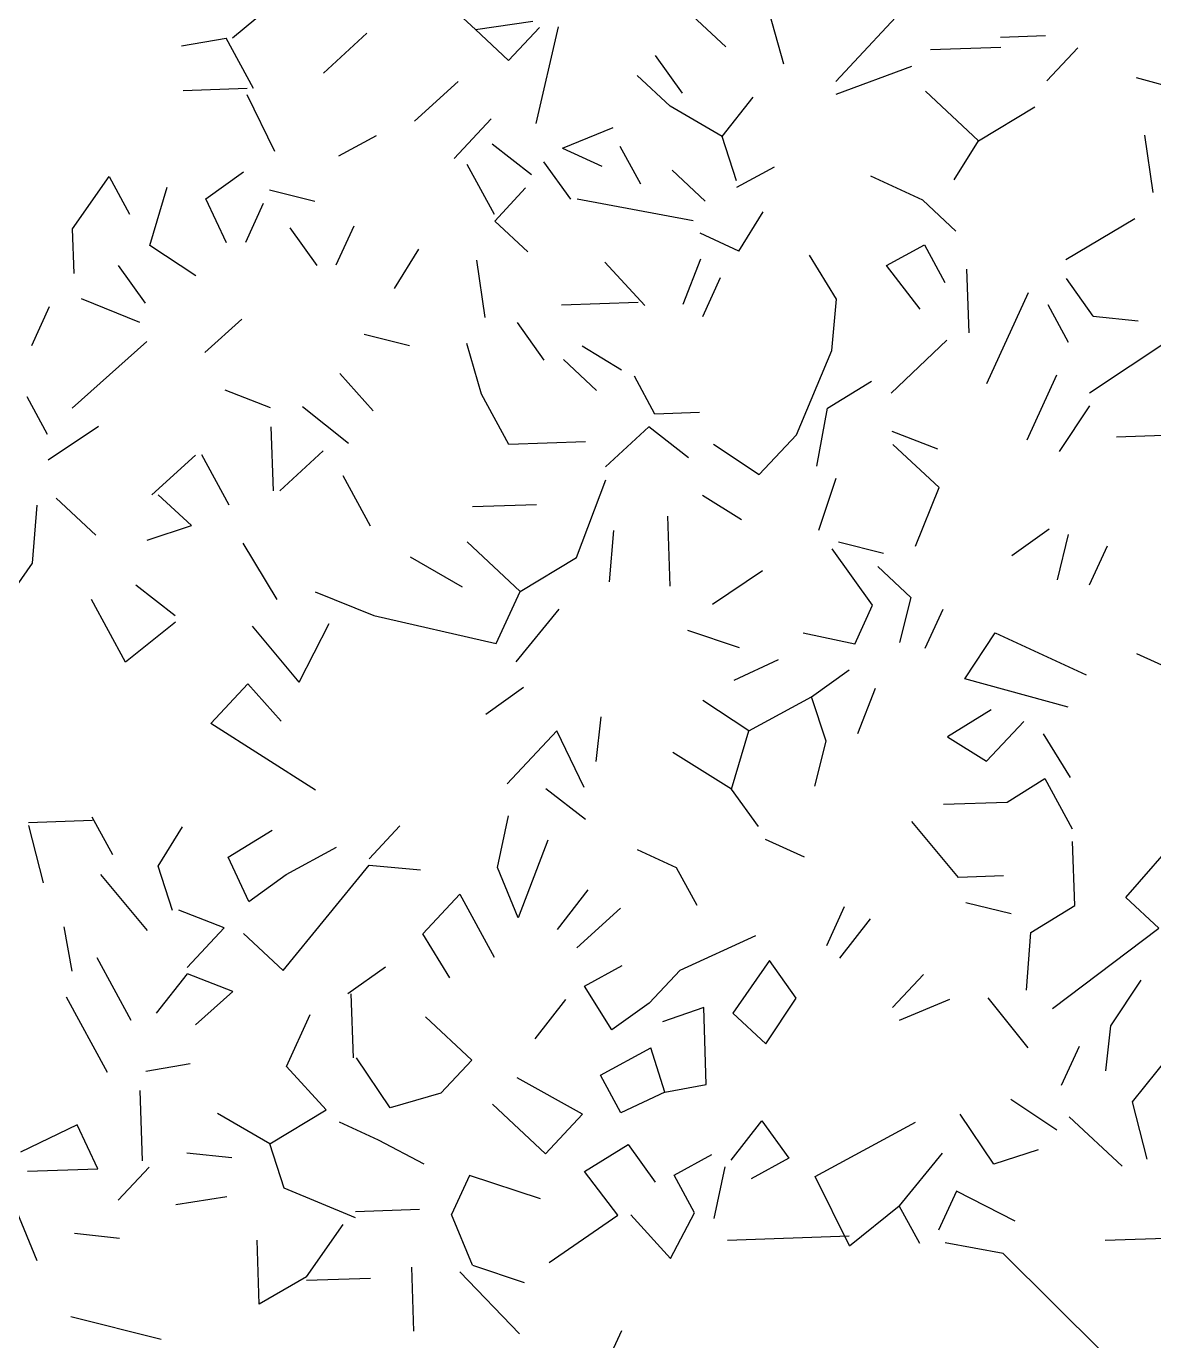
# Model space of a CAD drawing. Header units: metres. Extents: x 10 to 239, y 2 to 253.
# Drawn here: x 103.309 to 104.26, y 183.628 to 184.737 of the extents above; entities that cross this region are included whole.
import ezdxf

# ---------------------------------------------------------------- set-up
doc = ezdxf.new("R2010")
doc.units = ezdxf.units.M
doc.header["$MEASUREMENT"] = 0
doc.layers.add('bloques ARBOLES', color=7, linetype='Continuous', true_color=0xb8d897)

# ---------------------------------------------------------------- blocks, each defined once
blk = doc.blocks.new('arb-alz-77')
at = {"layer": 'bloques ARBOLES', "linetype": 'Continuous'}
for p, q in [((2.6992, 8.2615), (2.8081, 8.3523)), ((3.873, 8.1767), (4.0292, 8.3439)), ((3.873, 8.1767), (4.0292, 8.3439)), ((3.1719, 8.2776), (3.1077, 8.3376)), ((3.1719, 8.2776), (3.2835, 8.2938)), ((3.1719, 8.2776), (3.2835, 8.2938)), ((3.6589, 8.2442), (3.5946, 8.3042)), ((3.6589, 8.2442), (3.5946, 8.3042)), ((3.7721, 8.2106), (3.7439, 8.3093)), ((2.876, 8.1928), (2.9604, 8.2704)), ((3.1719, 8.2776), (3.2362, 8.2174)), ((3.1719, 8.2776), (3.2362, 8.2174)), ((3.2362, 8.2174), (3.2964, 8.2817)), ((3.2362, 8.2174), (3.2964, 8.2817)), ((3.2362, 8.2174), (3.2964, 8.2817)), ((3.2362, 8.2174), (3.2964, 8.2817)), ((3.2362, 8.2174), (3.2964, 8.2817)), ((3.2362, 8.2174), (3.2964, 8.2817)), ((3.2362, 8.2174), (3.2964, 8.2817)), ((3.2362, 8.2174), (3.2964, 8.2817)), ((3.2362, 8.2174), (3.2964, 8.2817)), ((3.2362, 8.2174), (3.2964, 8.2817)), ((3.2902, 8.0946), (3.3337, 8.2829)), ((3.2902, 8.0946), (3.3337, 8.2829)), ((4.2809, 8.2652), (4.1939, 8.2622)), ((4.2809, 8.2652), (4.1939, 8.2622)), ((4.2809, 8.2652), (4.1939, 8.2622)), ((4.2809, 8.2652), (4.1939, 8.2622)), ((2.6001, 8.2458), (2.6868, 8.2612)), ((2.7399, 8.1633), (2.6868, 8.2612)), ((2.7399, 8.1633), (2.6868, 8.2612)), ((4.0576, 8.2389), (4.1945, 8.2435)), ((4.0576, 8.2389), (4.1945, 8.2435)), ((4.2839, 8.178), (4.344, 8.2424)), ((3.5747, 8.154), (3.5224, 8.2271)), ((3.5507, 8.1284), (3.4864, 8.1884)), ((3.8738, 8.1517), (4.0214, 8.2066)), ((3.8738, 8.1517), (4.0214, 8.2066)), ((2.7274, 8.1628), (2.6031, 8.1586)), ((2.7274, 8.1628), (2.6031, 8.1586)), ((3.0534, 8.0992), (3.138, 8.1767)), ((3.0534, 8.0992), (3.138, 8.1767)), ((3.0534, 8.0992), (3.138, 8.1767)), ((3.0534, 8.0992), (3.138, 8.1767)), ((3.0534, 8.0992), (3.138, 8.1767)), ((4.6593, 8.1284), (4.458, 8.1839)), ((2.7815, 8.0402), (2.7279, 8.1504)), ((3.6523, 8.0696), (3.7121, 8.1463)), ((3.6523, 8.0696), (3.7121, 8.1463)), ((3.6523, 8.0696), (3.7121, 8.1463)), ((4.1509, 8.0614), (4.0479, 8.1576)), ((4.1509, 8.0614), (4.0479, 8.1576)), ((4.1509, 8.0614), (4.0479, 8.1576)), ((3.6523, 8.0696), (3.5507, 8.1284)), ((3.6523, 8.0696), (3.5507, 8.1284)), ((4.1509, 8.0614), (4.2607, 8.1274)), ((4.1509, 8.0614), (4.2607, 8.1274)), ((4.1509, 8.0614), (4.2607, 8.1274)), ((4.1509, 8.0614), (4.2607, 8.1274)), ((3.1306, 8.0269), (3.2027, 8.1042)), ((3.3416, 8.0467), (3.44, 8.0872)), ((2.9063, 8.032), (2.9796, 8.0717)), ((2.9063, 8.032), (2.9796, 8.0717)), ((2.9063, 8.032), (2.9796, 8.0717)), ((3.6801, 7.9833), (3.6523, 8.0696)), ((3.6801, 7.9833), (3.6523, 8.0696)), ((4.1037, 7.9851), (4.1509, 8.0614)), ((4.1037, 7.9851), (4.1509, 8.0614)), ((4.1037, 7.9851), (4.1509, 8.0614)), ((4.4906, 7.9607), (4.4744, 8.0723)), ((4.4906, 7.9607), (4.4744, 8.0723)), ((4.4906, 7.9607), (4.4744, 8.0723)), ((4.4906, 7.9607), (4.4744, 8.0723)), ((4.4906, 7.9607), (4.4744, 8.0723)), ((3.2812, 7.9947), (3.2043, 8.0544)), ((3.3416, 8.0467), (3.4176, 8.0118)), ((3.3416, 8.0467), (3.4176, 8.0118)), ((3.4936, 7.9769), (3.4537, 8.0504)), ((3.4936, 7.9769), (3.4537, 8.0504)), ((3.209, 7.9175), (3.156, 8.0153)), ((3.3575, 7.9475), (3.3052, 8.0205)), ((3.3575, 7.9475), (3.3052, 8.0205)), ((3.6806, 7.9709), (3.7539, 8.0108)), ((3.6806, 7.9709), (3.7539, 8.0108)), ((2.3878, 7.8897), (2.4592, 7.9918)), ((2.4592, 7.9918), (2.4989, 7.9184)), ((2.4592, 7.9918), (2.4989, 7.9184)), ((2.4592, 7.9918), (2.4989, 7.9184)), ((2.6474, 7.9484), (2.7205, 8.0006)), ((2.6474, 7.9484), (2.7205, 8.0006)), ((2.6474, 7.9484), (2.7205, 8.0006)), ((2.6474, 7.9484), (2.7205, 8.0006)), ((3.6192, 7.9439), (3.5549, 8.004)), ((3.6192, 7.9439), (3.5549, 8.004)), ((3.6192, 7.9439), (3.5549, 8.004)), ((3.6192, 7.9439), (3.5549, 8.004)), ((3.6192, 7.9439), (3.5549, 8.004)), ((4.0427, 7.9457), (3.9415, 7.9921)), ((4.0427, 7.9457), (3.9415, 7.9921)), ((4.0427, 7.9457), (3.9415, 7.9921)), ((4.0427, 7.9457), (3.9415, 7.9921)), ((2.5384, 7.8576), (2.572, 7.9708)), ((2.5384, 7.8576), (2.572, 7.9708)), ((2.8594, 7.9431), (2.7714, 7.9649)), ((3.2094, 7.9051), (3.2696, 7.9694)), ((2.6878, 7.8626), (2.6474, 7.9484)), ((2.6878, 7.8626), (2.6474, 7.9484)), ((2.6878, 7.8626), (2.6474, 7.9484)), ((2.6878, 7.8626), (2.6474, 7.9484)), ((2.7252, 7.8639), (2.7598, 7.9398)), ((3.5955, 7.9057), (3.3699, 7.9479)), ((3.5955, 7.9057), (3.3699, 7.9479)), ((4.0427, 7.9457), (4.107, 7.8855)), ((3.2738, 7.845), (3.2094, 7.9051)), ((3.2738, 7.845), (3.2094, 7.9051)), ((3.2738, 7.845), (3.2094, 7.9051)), ((3.2738, 7.845), (3.2094, 7.9051)), ((3.2738, 7.845), (3.2094, 7.9051)), ((3.6847, 7.8464), (3.732, 7.9228)), ((4.3206, 7.8305), (4.4549, 7.9098)), ((4.3206, 7.8305), (4.4549, 7.9098)), ((2.3908, 7.8028), (2.3878, 7.8897)), ((2.8636, 7.8187), (2.8113, 7.8917)), ((2.9009, 7.82), (2.9357, 7.8959)), ((3.6847, 7.8464), (3.6089, 7.8812)), ((2.6276, 7.7982), (2.5384, 7.8576)), ((2.6276, 7.7982), (2.5384, 7.8576)), ((2.6276, 7.7982), (2.5384, 7.8576)), ((2.6276, 7.7982), (2.5384, 7.8576)), ((3.9721, 7.8187), (4.0457, 7.8586)), ((3.9721, 7.8187), (4.0457, 7.8586)), ((4.0457, 7.8586), (4.0854, 7.7852)), ((4.0457, 7.8586), (4.0854, 7.7852)), ((4.0457, 7.8586), (4.0854, 7.7852)), ((3.0147, 7.7739), (3.0618, 7.8503)), ((3.0147, 7.7739), (3.0618, 7.8503)), ((3.0147, 7.7739), (3.0618, 7.8503)), ((3.0147, 7.7739), (3.0618, 7.8503)), ((3.1909, 7.7176), (3.1747, 7.8292)), ((3.5762, 7.7432), (3.6106, 7.8314)), ((3.8747, 7.7532), (3.8222, 7.8386)), ((3.8747, 7.7532), (3.8222, 7.8386)), ((3.8747, 7.7532), (3.8222, 7.8386)), ((3.8747, 7.7532), (3.8222, 7.8386)), ((2.5298, 7.7452), (2.4775, 7.8182)), ((3.5016, 7.7405), (3.4239, 7.8251)), ((4.0373, 7.7337), (3.9721, 7.8187)), ((4.0373, 7.7337), (3.9721, 7.8187)), ((4.1324, 7.6872), (4.1282, 7.8115)), ((4.1324, 7.6872), (4.1282, 7.8115)), ((3.6144, 7.7195), (3.649, 7.7954)), ((3.6144, 7.7195), (3.649, 7.7954)), ((3.6144, 7.7195), (3.649, 7.7954)), ((3.6144, 7.7195), (3.649, 7.7954)), ((4.3741, 7.7202), (4.3218, 7.7932)), ((4.3741, 7.7202), (4.3218, 7.7932)), ((2.5187, 7.7074), (2.405, 7.7534)), ((2.5187, 7.7074), (2.405, 7.7534)), ((2.5187, 7.7074), (2.405, 7.7534)), ((2.5187, 7.7074), (2.405, 7.7534)), ((2.5187, 7.7074), (2.405, 7.7534)), ((2.5187, 7.7074), (2.405, 7.7534)), ((3.8657, 7.6532), (3.8747, 7.7532)), ((3.8657, 7.6532), (3.8747, 7.7532)), ((4.1668, 7.5887), (4.248, 7.7658)), ((4.1668, 7.5887), (4.248, 7.7658)), ((4.1668, 7.5887), (4.248, 7.7658)), ((4.1668, 7.5887), (4.248, 7.7658)), ((2.3084, 7.6629), (2.3432, 7.7388)), ((2.3084, 7.6629), (2.3432, 7.7388)), ((2.3084, 7.6629), (2.3432, 7.7388)), ((2.3084, 7.6629), (2.3432, 7.7388)), ((3.4888, 7.7465), (3.3396, 7.7413)), ((3.4888, 7.7465), (3.3396, 7.7413)), ((3.4888, 7.7465), (3.3396, 7.7413)), ((4.326, 7.6687), (4.2861, 7.7421)), ((2.6452, 7.6494), (2.7176, 7.7141)), ((3.3057, 7.6343), (3.2535, 7.7073)), ((4.3741, 7.7202), (4.4617, 7.7108)), ((2.9554, 7.6847), (3.0433, 7.6628)), ((2.9554, 7.6847), (3.0433, 7.6628)), ((4.3667, 7.5705), (4.525, 7.6755)), ((4.3667, 7.5705), (4.525, 7.6755)), ((2.3871, 7.541), (2.5323, 7.6704)), ((3.1835, 7.5679), (3.1552, 7.6666)), ((3.1835, 7.5679), (3.1552, 7.6666)), ((3.1835, 7.5679), (3.1552, 7.6666)), ((3.1835, 7.5679), (3.1552, 7.6666)), ((3.456, 7.6145), (3.3796, 7.6618)), ((3.7965, 7.489), (3.8657, 7.6532)), ((3.7965, 7.489), (3.8657, 7.6532)), ((3.7965, 7.489), (3.8657, 7.6532)), ((3.7965, 7.489), (3.8657, 7.6532)), ((3.9806, 7.5698), (4.0892, 7.6732)), ((3.4074, 7.5755), (3.3431, 7.6356)), ((3.4074, 7.5755), (3.3431, 7.6356)), ((3.4074, 7.5755), (3.3431, 7.6356)), ((3.4074, 7.5755), (3.3431, 7.6356)), ((2.9728, 7.5358), (2.9081, 7.6084)), ((2.9728, 7.5358), (2.9081, 7.6084)), ((2.9728, 7.5358), (2.9081, 7.6084)), ((2.9728, 7.5358), (2.9081, 7.6084)), ((3.5212, 7.5295), (3.4813, 7.6029)), ((3.5212, 7.5295), (3.4813, 7.6029)), ((3.5212, 7.5295), (3.4813, 7.6029)), ((4.2452, 7.4792), (4.3032, 7.6057)), ((4.2452, 7.4792), (4.3032, 7.6057)), ((2.7733, 7.5417), (2.6851, 7.576)), ((3.857, 7.5409), (3.9425, 7.5935)), ((3.857, 7.5409), (3.9425, 7.5935)), ((2.339, 7.4896), (2.2994, 7.5629)), ((3.2367, 7.4701), (3.1835, 7.5679)), ((3.2367, 7.4701), (3.1835, 7.5679)), ((3.2367, 7.4701), (3.1835, 7.5679)), ((2.9252, 7.4719), (2.8355, 7.5437)), ((2.9252, 7.4719), (2.8355, 7.5437)), ((2.9252, 7.4719), (2.8355, 7.5437)), ((3.6081, 7.5324), (3.5212, 7.5295)), ((3.6081, 7.5324), (3.5212, 7.5295)), ((3.8359, 7.428), (3.857, 7.5409)), ((3.8359, 7.428), (3.857, 7.5409)), ((3.8359, 7.428), (3.857, 7.5409)), ((3.8359, 7.428), (3.857, 7.5409)), ((3.8359, 7.428), (3.857, 7.5409)), ((4.3082, 7.4564), (4.3675, 7.5456)), ((2.4382, 7.5053), (2.3407, 7.4398)), ((2.4382, 7.5053), (2.3407, 7.4398)), ((2.4382, 7.5053), (2.3407, 7.4398)), ((2.7787, 7.3799), (2.7745, 7.5043)), ((3.425, 7.4265), (3.5095, 7.5043)), ((3.425, 7.4265), (3.5095, 7.5043)), ((3.5862, 7.4444), (3.5095, 7.5043)), ((4.0715, 7.4608), (3.9831, 7.4953)), ((3.3859, 7.4751), (3.2367, 7.4701)), ((3.3859, 7.4751), (3.2367, 7.4701)), ((3.6351, 7.4711), (3.7243, 7.4118)), ((3.7243, 7.4118), (3.7965, 7.489)), ((3.7243, 7.4118), (3.7965, 7.489)), ((4.074, 7.3862), (3.9839, 7.4704)), ((4.074, 7.3862), (3.9839, 7.4704)), ((4.074, 7.3862), (3.9839, 7.4704)), ((4.074, 7.3862), (3.9839, 7.4704)), ((4.4194, 7.4851), (4.5811, 7.4906)), ((4.4194, 7.4851), (4.5811, 7.4906)), ((4.4194, 7.4851), (4.5811, 7.4906)), ((2.5424, 7.3719), (2.627, 7.4494)), ((2.6926, 7.352), (2.6395, 7.4499)), ((2.6926, 7.352), (2.6395, 7.4499)), ((2.6926, 7.352), (2.6395, 7.4499)), ((2.6926, 7.352), (2.6395, 7.4499)), ((2.7912, 7.3803), (2.8758, 7.4579)), ((2.7912, 7.3803), (2.8758, 7.4579)), ((2.7912, 7.3803), (2.8758, 7.4579)), ((2.9679, 7.3114), (2.9148, 7.4093)), ((2.9679, 7.3114), (2.9148, 7.4093)), ((3.3685, 7.2503), (3.4258, 7.4017)), ((3.3685, 7.2503), (3.4258, 7.4017)), ((3.3685, 7.2503), (3.4258, 7.4017)), ((3.3685, 7.2503), (3.4258, 7.4017)), ((3.3685, 7.2503), (3.4258, 7.4017)), ((3.3685, 7.2503), (3.4258, 7.4017)), ((3.3685, 7.2503), (3.4258, 7.4017)), ((3.3685, 7.2503), (3.4258, 7.4017)), ((3.3685, 7.2503), (3.4258, 7.4017)), ((3.8402, 7.3037), (3.874, 7.4044)), ((3.8402, 7.3037), (3.874, 7.4044)), ((3.8402, 7.3037), (3.874, 7.4044)), ((2.6191, 7.3122), (2.5548, 7.3723)), ((2.6191, 7.3122), (2.5548, 7.3723)), ((2.6191, 7.3122), (2.5548, 7.3723)), ((3.6899, 7.3234), (3.6136, 7.3707)), ((3.6899, 7.3234), (3.6136, 7.3707)), ((4.028, 7.2726), (4.074, 7.3862)), ((2.3102, 7.2395), (2.3189, 7.3519)), ((2.3102, 7.2395), (2.3189, 7.3519)), ((2.4329, 7.2934), (2.3558, 7.3656)), ((2.4329, 7.2934), (2.3558, 7.3656)), ((3.1659, 7.3493), (3.2905, 7.3535)), ((3.1659, 7.3493), (3.2905, 7.3535)), ((3.1659, 7.3493), (3.2905, 7.3535)), ((3.1659, 7.3493), (3.2905, 7.3535)), ((3.1659, 7.3493), (3.2905, 7.3535)), ((3.1659, 7.3493), (3.2905, 7.3535)), ((3.5511, 7.1942), (3.5465, 7.331)), ((2.5329, 7.2843), (2.6191, 7.3122)), ((2.5329, 7.2843), (2.6191, 7.3122)), ((2.5329, 7.2843), (2.6191, 7.3122)), ((3.4325, 7.2026), (3.4415, 7.3025)), ((4.2155, 7.254), (4.2884, 7.3063)), ((4.2155, 7.254), (4.2884, 7.3063)), ((4.3043, 7.2071), (4.3261, 7.295)), ((4.3043, 7.2071), (4.3261, 7.295)), ((2.7859, 7.1684), (2.7199, 7.2783)), ((2.7859, 7.1684), (2.7199, 7.2783)), ((2.7859, 7.1684), (2.7199, 7.2783)), ((3.2587, 7.1843), (3.1558, 7.2805)), ((3.2587, 7.1843), (3.1558, 7.2805)), ((3.2587, 7.1843), (3.1558, 7.2805)), ((3.9447, 7.1577), (3.8663, 7.2671)), ((3.9662, 7.2581), (3.8782, 7.28)), ((3.9662, 7.2581), (3.8782, 7.28)), ((4.3668, 7.1968), (4.4017, 7.2728)), ((4.3668, 7.1968), (4.4017, 7.2728)), ((4.3668, 7.1968), (4.4017, 7.2728)), ((4.3668, 7.1968), (4.4017, 7.2728)), ((2.2388, 7.1374), (2.3102, 7.2395)), ((3.0446, 7.2518), (3.1463, 7.1929)), ((3.2587, 7.1843), (3.3685, 7.2503)), ((3.2587, 7.1843), (3.3685, 7.2503)), ((3.6333, 7.1596), (3.7306, 7.2252)), ((3.6333, 7.1596), (3.7306, 7.2252)), ((3.6333, 7.1596), (3.7306, 7.2252)), ((3.6333, 7.1596), (3.7306, 7.2252)), ((4.019, 7.1726), (3.9547, 7.2327)), ((2.5877, 7.1367), (2.5109, 7.1964)), ((2.4911, 7.0463), (2.4247, 7.1686)), ((2.4911, 7.0463), (2.4247, 7.1686)), ((2.8602, 7.1833), (2.9739, 7.1373)), ((2.8602, 7.1833), (2.9739, 7.1373)), ((2.8602, 7.1833), (2.9739, 7.1373)), ((3.2123, 7.083), (3.2587, 7.1843)), ((4.019, 7.1726), (3.997, 7.0847)), ((4.019, 7.1726), (3.997, 7.0847)), ((2.9739, 7.1373), (3.2123, 7.083)), ((2.9739, 7.1373), (3.2123, 7.083)), ((3.2509, 7.047), (3.3346, 7.1495)), ((3.9099, 7.0818), (3.9447, 7.1577)), ((3.9099, 7.0818), (3.9447, 7.1577)), ((4.0471, 7.0739), (4.082, 7.1498)), ((2.5882, 7.1243), (2.4911, 7.0463)), ((2.5882, 7.1243), (2.4911, 7.0463)), ((2.5882, 7.1243), (2.4911, 7.0463)), ((2.5882, 7.1243), (2.4911, 7.0463)), ((2.5882, 7.1243), (2.4911, 7.0463)), ((2.8288, 7.0079), (2.7378, 7.1169)), ((2.8288, 7.0079), (2.7378, 7.1169)), ((2.8288, 7.0079), (2.8871, 7.1219)), ((2.8288, 7.0079), (2.8871, 7.1219)), ((2.8288, 7.0079), (2.8871, 7.1219)), ((3.686, 7.0743), (3.5852, 7.1081)), ((3.686, 7.0743), (3.5852, 7.1081)), ((3.686, 7.0743), (3.5852, 7.1081)), ((3.686, 7.0743), (3.5852, 7.1081)), ((3.686, 7.0743), (3.5852, 7.1081)), ((3.9099, 7.0818), (3.8095, 7.1032)), ((3.9099, 7.0818), (3.8095, 7.1032)), ((3.9099, 7.0818), (3.8095, 7.1032)), ((4.124, 7.0142), (4.1832, 7.1034)), ((4.124, 7.0142), (4.1832, 7.1034)), ((4.124, 7.0142), (4.1832, 7.1034)), ((4.124, 7.0142), (4.1832, 7.1034)), ((4.124, 7.0142), (4.1832, 7.1034)), ((4.1832, 7.1034), (4.3603, 7.0222)), ((4.5345, 7.0281), (4.4586, 7.0629)), ((4.5345, 7.0281), (4.4586, 7.0629)), ((4.5345, 7.0281), (4.4586, 7.0629)), ((4.5345, 7.0281), (4.4586, 7.0629)), ((3.6756, 7.0115), (3.7614, 7.0518)), ((3.6756, 7.0115), (3.7614, 7.0518)), ((3.6756, 7.0115), (3.7614, 7.0518)), ((3.8261, 6.9793), (3.8991, 7.0316)), ((3.8261, 6.9793), (3.8991, 7.0316)), ((3.8261, 6.9793), (3.8991, 7.0316)), ((4.3251, 6.9587), (4.124, 7.0142)), ((2.6571, 6.9273), (2.7292, 7.0045)), ((2.6571, 6.9273), (2.7292, 7.0045)), ((2.7292, 7.0045), (2.7939, 6.932)), ((2.7292, 7.0045), (2.7939, 6.932)), ((3.1921, 6.9455), (3.2651, 6.9977)), ((3.9158, 6.9075), (3.9501, 6.996)), ((3.9158, 6.9075), (3.9501, 6.996)), ((3.9158, 6.9075), (3.9501, 6.996)), ((3.7039, 6.9129), (3.6146, 6.9721)), ((3.7039, 6.9129), (3.6146, 6.9721)), ((3.7039, 6.9129), (3.8261, 6.9793)), ((3.7039, 6.9129), (3.8261, 6.9793)), ((3.7039, 6.9129), (3.8261, 6.9793)), ((3.7039, 6.9129), (3.8261, 6.9793)), ((3.7039, 6.9129), (3.8261, 6.9793)), ((3.7039, 6.9129), (3.8261, 6.9793)), ((3.8541, 6.893), (3.8261, 6.9793)), ((3.8541, 6.893), (3.8261, 6.9793)), ((3.8541, 6.893), (3.8261, 6.9793)), ((3.4068, 6.853), (3.4164, 6.9404)), ((3.4068, 6.853), (3.4164, 6.9404)), ((3.4068, 6.853), (3.4164, 6.9404)), ((3.4068, 6.853), (3.4164, 6.9404)), ((3.4068, 6.853), (3.4164, 6.9404)), ((4.1757, 6.9537), (4.0904, 6.901)), ((2.8607, 6.7972), (2.6571, 6.9273)), ((2.8607, 6.7972), (2.6571, 6.9273)), ((2.8607, 6.7972), (2.6571, 6.9273)), ((2.8607, 6.7972), (2.6571, 6.9273)), ((2.8607, 6.7972), (2.6571, 6.9273)), ((2.8607, 6.7972), (2.6571, 6.9273)), ((3.2339, 6.8098), (3.3301, 6.9128)), ((3.2339, 6.8098), (3.3301, 6.9128)), ((3.3837, 6.8024), (3.3301, 6.9128)), ((3.3837, 6.8024), (3.3301, 6.9128)), ((3.3837, 6.8024), (3.3301, 6.9128)), ((3.6702, 6.7997), (3.7039, 6.9129)), ((3.6702, 6.7997), (3.7039, 6.9129)), ((3.6702, 6.7997), (3.7039, 6.9129)), ((4.1667, 6.8537), (4.2388, 6.931)), ((4.1667, 6.8537), (4.2388, 6.931)), ((4.3297, 6.8219), (4.277, 6.9073)), ((4.3297, 6.8219), (4.277, 6.9073)), ((3.8321, 6.8052), (3.8541, 6.893)), ((3.8321, 6.8052), (3.8541, 6.893)), ((3.8321, 6.8052), (3.8541, 6.893)), ((3.8321, 6.8052), (3.8541, 6.893)), ((3.8321, 6.8052), (3.8541, 6.893)), ((4.0904, 6.901), (4.1667, 6.8537)), ((4.0904, 6.901), (4.1667, 6.8537)), ((3.6702, 6.7997), (3.5558, 6.8705)), ((3.6702, 6.7997), (3.5558, 6.8705)), ((3.6702, 6.7997), (3.5558, 6.8705)), ((3.6702, 6.7997), (3.5558, 6.8705)), ((3.6702, 6.7997), (3.5558, 6.8705)), ((3.6702, 6.7997), (3.5558, 6.8705)), ((3.6702, 6.7997), (3.5558, 6.8705)), ((4.2068, 6.774), (4.2799, 6.8202)), ((4.2068, 6.774), (4.2799, 6.8202)), ((4.2068, 6.774), (4.2799, 6.8202)), ((4.2799, 6.8202), (4.3331, 6.7224)), ((4.2799, 6.8202), (4.3331, 6.7224)), ((4.2799, 6.8202), (4.3331, 6.7224)), ((4.2799, 6.8202), (4.3331, 6.7224)), ((4.2799, 6.8202), (4.3331, 6.7224)), ((4.2799, 6.8202), (4.3331, 6.7224)), ((4.2799, 6.8202), (4.3331, 6.7224)), ((3.3859, 6.7402), (3.3092, 6.7999)), ((3.3859, 6.7402), (3.3092, 6.7999)), ((3.7225, 6.7266), (3.6702, 6.7997)), ((3.7225, 6.7266), (3.6702, 6.7997)), ((4.4373, 6.5888), (4.605, 6.7813)), ((4.4373, 6.5888), (4.605, 6.7813)), ((4.0824, 6.7699), (4.2068, 6.774)), ((4.0824, 6.7699), (4.2068, 6.774)), ((4.0824, 6.7699), (4.2068, 6.774)), ((4.0824, 6.7699), (4.2068, 6.774)), ((4.0824, 6.7699), (4.2068, 6.774)), ((2.3023, 6.7347), (2.4267, 6.7389)), ((2.3023, 6.7347), (2.4267, 6.7389)), ((2.3023, 6.7347), (2.4267, 6.7389)), ((2.3313, 6.6173), (2.3026, 6.7285)), ((2.4663, 6.6718), (2.4264, 6.7451)), ((2.4663, 6.6718), (2.4264, 6.7451)), ((2.4663, 6.6718), (2.4264, 6.7451)), ((2.9649, 6.6637), (3.0249, 6.728)), ((3.2146, 6.6472), (3.2361, 6.7476)), ((4.1121, 6.6277), (4.0212, 6.7367)), ((4.1121, 6.6277), (4.0212, 6.7367)), ((2.5543, 6.6498), (2.6016, 6.7262)), ((2.5543, 6.6498), (2.6016, 6.7262)), ((2.5543, 6.6498), (2.6016, 6.7262)), ((2.6907, 6.6669), (2.7762, 6.7197)), ((3.7359, 6.7022), (3.8118, 6.6674)), ((2.8039, 6.6333), (2.9018, 6.6865)), ((2.8039, 6.6333), (2.9018, 6.6865)), ((2.8039, 6.6333), (2.9018, 6.6865)), ((3.3125, 6.7003), (3.2553, 6.549)), ((3.5633, 6.6465), (3.4875, 6.6814)), ((4.3381, 6.573), (4.3339, 6.6975)), ((4.3381, 6.573), (4.3339, 6.6975)), ((4.3381, 6.573), (4.3339, 6.6975)), ((4.3381, 6.573), (4.3339, 6.6975)), ((4.3381, 6.573), (4.3339, 6.6975)), ((4.3381, 6.573), (4.3339, 6.6975)), ((2.731, 6.581), (2.6907, 6.6669)), ((2.731, 6.581), (2.6907, 6.6669)), ((2.731, 6.581), (2.6907, 6.6669)), ((2.731, 6.581), (2.6907, 6.6669)), ((2.7979, 6.4464), (2.9653, 6.6512)), ((2.7979, 6.4464), (2.9653, 6.6512)), ((2.7979, 6.4464), (2.9653, 6.6512)), ((2.7979, 6.4464), (2.9653, 6.6512)), ((2.9653, 6.6512), (3.0653, 6.6422)), ((2.5336, 6.5246), (2.4427, 6.6335)), ((2.5336, 6.5246), (2.4427, 6.6335)), ((2.5336, 6.5246), (2.4427, 6.6335)), ((2.5821, 6.5635), (2.5543, 6.6498)), ((2.5821, 6.5635), (2.5543, 6.6498)), ((2.731, 6.581), (2.8039, 6.6333)), ((2.731, 6.581), (2.8039, 6.6333)), ((2.731, 6.581), (2.8039, 6.6333)), ((3.2553, 6.549), (3.2146, 6.6472)), ((3.2553, 6.549), (3.2146, 6.6472)), ((3.6032, 6.5732), (3.5633, 6.6465)), ((3.6032, 6.5732), (3.5633, 6.6465)), ((3.6032, 6.5732), (3.5633, 6.6465)), ((3.6032, 6.5732), (3.5633, 6.6465)), ((3.6032, 6.5732), (3.5633, 6.6465)), ((3.6032, 6.5732), (3.5633, 6.6465)), ((3.6032, 6.5732), (3.5633, 6.6465)), ((3.6032, 6.5732), (3.5633, 6.6465)), ((3.6032, 6.5732), (3.5633, 6.6465)), ((4.1992, 6.6306), (4.1121, 6.6277)), ((3.3904, 6.6033), (3.3308, 6.5266)), ((3.3904, 6.6033), (3.3308, 6.5266)), ((3.3904, 6.6033), (3.3308, 6.5266)), ((3.3904, 6.6033), (3.3308, 6.5266)), ((3.0695, 6.5177), (3.1415, 6.5949)), ((3.1415, 6.5949), (3.2081, 6.4726)), ((3.1415, 6.5949), (3.2081, 6.4726)), ((3.1415, 6.5949), (3.2081, 6.4726)), ((4.2141, 6.5565), (4.1261, 6.5784)), ((4.2141, 6.5565), (4.1261, 6.5784)), ((4.5015, 6.5288), (4.4373, 6.5888)), ((4.5015, 6.5288), (4.4373, 6.5888)), ((4.5015, 6.5288), (4.4373, 6.5888)), ((4.5015, 6.5288), (4.4373, 6.5888)), ((2.6829, 6.5296), (2.5946, 6.564)), ((2.6829, 6.5296), (2.5946, 6.564)), ((2.6829, 6.5296), (2.5946, 6.564)), ((3.3692, 6.4905), (3.4539, 6.5681)), ((3.8897, 6.5704), (3.855, 6.4945)), ((4.2527, 6.5203), (4.3381, 6.573)), ((2.3869, 6.4449), (2.3714, 6.5316)), ((2.3869, 6.4449), (2.3714, 6.5316)), ((2.3869, 6.4449), (2.3714, 6.5316)), ((2.6109, 6.4524), (2.6829, 6.5296)), ((3.8807, 6.4704), (3.9405, 6.5471)), ((3.8807, 6.4704), (3.9405, 6.5471)), ((4.295, 6.3724), (4.5015, 6.5288)), ((4.295, 6.3724), (4.5015, 6.5288)), ((4.295, 6.3724), (4.5015, 6.5288)), ((2.7207, 6.5184), (2.7979, 6.4464)), ((2.7207, 6.5184), (2.7979, 6.4464)), ((3.1221, 6.4324), (3.0695, 6.5177)), ((3.1221, 6.4324), (3.0695, 6.5177)), ((3.1221, 6.4324), (3.0695, 6.5177)), ((3.57, 6.4474), (3.7173, 6.5146)), ((3.57, 6.4474), (3.7173, 6.5146)), ((4.244, 6.408), (4.2527, 6.5203)), ((4.244, 6.408), (4.2527, 6.5203)), ((2.5022, 6.3492), (2.4357, 6.4713)), ((2.5022, 6.3492), (2.4357, 6.4713)), ((2.5022, 6.3492), (2.4357, 6.4713)), ((2.5022, 6.3492), (2.4357, 6.4713)), ((2.997, 6.4531), (2.9239, 6.4008)), ((2.997, 6.4531), (2.9239, 6.4008)), ((2.997, 6.4531), (2.9239, 6.4008)), ((2.997, 6.4531), (2.9239, 6.4008)), ((3.3844, 6.4163), (3.4577, 6.4562)), ((3.3844, 6.4163), (3.4577, 6.4562)), ((3.51, 6.3831), (3.57, 6.4474)), ((3.7439, 6.4659), (3.6726, 6.3637)), ((3.7439, 6.4659), (3.6726, 6.3637)), ((3.7962, 6.3928), (3.7439, 6.4659)), ((2.5515, 6.3632), (2.6113, 6.44)), ((2.5515, 6.3632), (2.6113, 6.44)), ((2.6995, 6.4056), (2.6113, 6.44)), ((2.6995, 6.4056), (2.6113, 6.44)), ((2.6995, 6.4056), (2.6113, 6.44)), ((2.6995, 6.4056), (2.6113, 6.44)), ((4.0437, 6.4385), (3.9837, 6.3742)), ((4.0437, 6.4385), (3.9837, 6.3742)), ((4.0437, 6.4385), (3.9837, 6.3742)), ((4.4083, 6.3388), (4.4675, 6.4279)), ((2.627, 6.3408), (2.6995, 6.4056)), ((2.627, 6.3408), (2.6995, 6.4056)), ((2.9344, 6.2766), (2.9302, 6.401)), ((2.9344, 6.2766), (2.9302, 6.401)), ((3.437, 6.3308), (3.3844, 6.4163)), ((2.4559, 6.2478), (2.3761, 6.3946)), ((2.4559, 6.2478), (2.3761, 6.3946)), ((3.2882, 6.3134), (3.3478, 6.3901)), ((3.2882, 6.3134), (3.3478, 6.3901)), ((3.51, 6.3831), (3.437, 6.3308)), ((3.51, 6.3831), (3.437, 6.3308)), ((3.51, 6.3831), (3.437, 6.3308)), ((3.6161, 6.3743), (3.5361, 6.3468)), ((3.6161, 6.3743), (3.5361, 6.3468)), ((3.6211, 6.2249), (3.6161, 6.3743)), ((3.6211, 6.2249), (3.6161, 6.3743)), ((3.6211, 6.2249), (3.6161, 6.3743)), ((3.6211, 6.2249), (3.6161, 6.3743)), ((3.6211, 6.2249), (3.6161, 6.3743)), ((3.7369, 6.3037), (3.7962, 6.3928)), ((3.9969, 6.3497), (4.0952, 6.3904)), ((3.9969, 6.3497), (4.0952, 6.3904)), ((3.9969, 6.3497), (4.0952, 6.3904)), ((3.9969, 6.3497), (4.0952, 6.3904)), ((3.9969, 6.3497), (4.0952, 6.3904)), ((3.9969, 6.3497), (4.0952, 6.3904)), ((3.9969, 6.3497), (4.0952, 6.3904)), ((3.9969, 6.3497), (4.0952, 6.3904)), ((3.9969, 6.3497), (4.0952, 6.3904)), ((4.2477, 6.2959), (4.1698, 6.393)), ((4.2477, 6.2959), (4.1698, 6.393)), ((4.2477, 6.2959), (4.1698, 6.393)), ((4.2477, 6.2959), (4.1698, 6.393)), ((4.2477, 6.2959), (4.1698, 6.393)), ((2.8042, 6.2596), (2.8505, 6.3609)), ((3.165, 6.2718), (3.075, 6.356)), ((3.165, 6.2718), (3.075, 6.356)), ((3.165, 6.2718), (3.075, 6.356)), ((3.6726, 6.3637), (3.7369, 6.3037)), ((3.6726, 6.3637), (3.7369, 6.3037)), ((3.6726, 6.3637), (3.7369, 6.3037)), ((4.3987, 6.2513), (4.4083, 6.3388)), ((4.3987, 6.2513), (4.4083, 6.3388)), ((3.415, 6.2429), (3.5129, 6.2962)), ((3.5406, 6.2098), (3.5129, 6.2962)), ((4.3125, 6.2234), (4.3473, 6.2994)), ((3.0062, 6.1793), (2.9407, 6.2768)), ((3.1048, 6.2075), (3.165, 6.2718)), ((3.1048, 6.2075), (3.165, 6.2718)), ((3.1048, 6.2075), (3.165, 6.2718)), ((3.1048, 6.2075), (3.165, 6.2718)), ((4.4507, 6.1907), (4.5223, 6.2803)), ((4.4507, 6.1907), (4.5223, 6.2803)), ((4.4507, 6.1907), (4.5223, 6.2803)), ((4.4507, 6.1907), (4.5223, 6.2803)), ((4.4507, 6.1907), (4.5223, 6.2803)), ((2.5304, 6.2503), (2.6171, 6.2658)), ((2.5304, 6.2503), (2.6171, 6.2658)), ((2.8817, 6.1751), (2.8042, 6.2596)), ((2.8817, 6.1751), (2.8042, 6.2596)), ((3.4549, 6.1695), (3.415, 6.2429)), ((3.4549, 6.1695), (3.415, 6.2429)), ((3.4549, 6.1695), (3.415, 6.2429)), ((3.4549, 6.1695), (3.415, 6.2429)), ((3.3802, 6.167), (3.2533, 6.2375)), ((3.3802, 6.167), (3.2533, 6.2375)), ((3.5406, 6.2098), (3.6211, 6.2249)), ((2.5239, 6.0759), (2.5192, 6.2127)), ((3.1048, 6.2075), (3.0062, 6.1793)), ((3.1048, 6.2075), (3.0062, 6.1793)), ((3.1048, 6.2075), (3.0062, 6.1793)), ((3.5406, 6.2098), (3.4549, 6.1695)), ((3.5406, 6.2098), (3.4549, 6.1695)), ((4.303, 6.1359), (4.2139, 6.1952)), ((4.303, 6.1359), (4.2139, 6.1952)), ((4.303, 6.1359), (4.2139, 6.1952)), ((4.4793, 6.0796), (4.4507, 6.1907)), ((2.7718, 6.1091), (2.6702, 6.1679)), ((2.7718, 6.1091), (2.8817, 6.1751)), ((2.7718, 6.1091), (2.8817, 6.1751)), ((3.2052, 6.1861), (3.3081, 6.0899)), ((3.3081, 6.0899), (3.3802, 6.167)), ((4.1807, 6.0695), (4.1152, 6.1669)), ((4.1807, 6.0695), (4.1152, 6.1669)), ((2.397, 6.1463), (2.2867, 6.0927)), ((2.397, 6.1463), (2.2867, 6.0927)), ((2.397, 6.1463), (2.2867, 6.0927)), ((2.397, 6.1463), (2.2867, 6.0927)), ((2.397, 6.1463), (2.2867, 6.0927)), ((2.4372, 6.0605), (2.397, 6.1463)), ((2.4372, 6.0605), (2.397, 6.1463)), ((2.4372, 6.0605), (2.397, 6.1463)), ((2.9833, 6.1163), (2.9075, 6.1511)), ((3.6698, 6.0772), (3.7295, 6.1539)), ((3.6698, 6.0772), (3.7295, 6.1539)), ((3.6698, 6.0772), (3.7295, 6.1539)), ((3.7295, 6.1539), (3.7818, 6.081)), ((3.7295, 6.1539), (3.7818, 6.081)), ((3.7295, 6.1539), (3.7818, 6.081)), ((3.8329, 6.0453), (4.0284, 6.1516)), ((3.8329, 6.0453), (4.0284, 6.1516)), ((3.8329, 6.0453), (4.0284, 6.1516)), ((3.8329, 6.0453), (4.0284, 6.1516)), ((3.8329, 6.0453), (4.0284, 6.1516)), ((3.8329, 6.0453), (4.0284, 6.1516)), ((3.8329, 6.0453), (4.0284, 6.1516)), ((4.4301, 6.0655), (4.3272, 6.1617)), ((4.4301, 6.0655), (4.3272, 6.1617)), ((4.4301, 6.0655), (4.3272, 6.1617)), ((4.4301, 6.0655), (4.3272, 6.1617)), ((4.4301, 6.0655), (4.3272, 6.1617)), ((4.4301, 6.0655), (4.3272, 6.1617)), ((3.0722, 6.0695), (2.9833, 6.1163)), ((3.0722, 6.0695), (2.9833, 6.1163)), ((3.0722, 6.0695), (2.9833, 6.1163)), ((3.0722, 6.0695), (2.9833, 6.1163)), ((3.0722, 6.0695), (2.9833, 6.1163)), ((3.0722, 6.0695), (2.9833, 6.1163)), ((3.0722, 6.0695), (2.9833, 6.1163)), ((3.0722, 6.0695), (2.9833, 6.1163)), ((3.0722, 6.0695), (2.9833, 6.1163)), ((2.698, 6.0817), (2.6105, 6.0911)), ((2.698, 6.0817), (2.6105, 6.0911)), ((2.7997, 6.0229), (2.7718, 6.1091)), ((2.7997, 6.0229), (2.7718, 6.1091)), ((2.7997, 6.0229), (2.7718, 6.1091)), ((2.7997, 6.0229), (2.7718, 6.1091)), ((2.7997, 6.0229), (2.7718, 6.1091)), ((2.7997, 6.0229), (2.7718, 6.1091)), ((3.384, 6.055), (3.4694, 6.1078)), ((3.384, 6.055), (3.4694, 6.1078)), ((3.4694, 6.1078), (3.5217, 6.0348)), ((3.4694, 6.1078), (3.5217, 6.0348)), ((3.4694, 6.1078), (3.5217, 6.0348)), ((3.4694, 6.1078), (3.5217, 6.0348)), ((3.4694, 6.1078), (3.5217, 6.0348)), ((3.4694, 6.1078), (3.5217, 6.0348)), ((3.5587, 6.0485), (3.632, 6.0884)), ((3.5587, 6.0485), (3.632, 6.0884)), ((3.5587, 6.0485), (3.632, 6.0884)), ((3.5587, 6.0485), (3.632, 6.0884)), ((3.5587, 6.0485), (3.632, 6.0884)), ((3.5587, 6.0485), (3.632, 6.0884)), ((4.0803, 6.0911), (3.9966, 5.9885)), ((4.0803, 6.0911), (3.9966, 5.9885)), ((4.0803, 6.0911), (3.9966, 5.9885)), ((4.267, 6.0974), (4.1807, 6.0695)), ((4.267, 6.0974), (4.1807, 6.0695)), ((4.267, 6.0974), (4.1807, 6.0695)), ((4.267, 6.0974), (4.1807, 6.0695)), ((2.4766, 5.9995), (2.5368, 6.0638)), ((3.6363, 5.9638), (3.6577, 6.0642)), ((3.6363, 5.9638), (3.6577, 6.0642)), ((3.7818, 6.081), (3.7083, 6.0411)), ((3.7818, 6.081), (3.7083, 6.0411)), ((3.7818, 6.081), (3.7083, 6.0411)), ((2.3004, 6.0558), (2.4372, 6.0605)), ((2.3004, 6.0558), (2.4372, 6.0605)), ((2.3004, 6.0558), (2.4372, 6.0605)), ((3.1601, 6.0475), (3.1253, 5.9716)), ((3.1601, 6.0475), (3.1253, 5.9716)), ((3.1601, 6.0475), (3.1253, 5.9716)), ((3.2987, 6.0023), (3.1601, 6.0475)), ((3.4492, 5.9701), (3.384, 6.055)), ((3.5984, 5.9751), (3.5587, 6.0485)), ((3.8997, 5.9105), (3.8329, 6.0453)), ((3.8997, 5.9105), (3.8329, 6.0453)), ((2.9386, 5.9653), (2.7997, 6.0229)), ((2.9386, 5.9653), (2.7997, 6.0229)), ((2.9386, 5.9653), (2.7997, 6.0229)), ((4.1078, 6.0172), (4.073, 5.9414)), ((4.1078, 6.0172), (4.073, 5.9414)), ((4.1078, 6.0172), (4.073, 5.9414)), ((4.1078, 6.0172), (4.073, 5.9414)), ((4.1078, 6.0172), (4.073, 5.9414)), ((4.1078, 6.0172), (4.073, 5.9414)), ((4.1078, 6.0172), (4.073, 5.9414)), ((4.2219, 5.9588), (4.1078, 6.0172)), ((4.2219, 5.9588), (4.1078, 6.0172)), ((4.2219, 5.9588), (4.1078, 6.0172)), ((2.5891, 5.9908), (2.6881, 6.0067)), ((2.5891, 5.9908), (2.6881, 6.0067)), ((2.5891, 5.9908), (2.6881, 6.0067)), ((2.5891, 5.9908), (2.6881, 6.0067)), ((2.5891, 5.9908), (2.6881, 6.0067)), ((2.5891, 5.9908), (2.6881, 6.0067)), ((3.8997, 5.9105), (3.9966, 5.9885)), ((3.8997, 5.9105), (3.9966, 5.9885)), ((3.8997, 5.9105), (3.9966, 5.9885)), ((3.8997, 5.9105), (3.9966, 5.9885)), ((3.8997, 5.9105), (3.9966, 5.9885)), ((3.8997, 5.9105), (3.9966, 5.9885)), ((4.0364, 5.9152), (3.9966, 5.9885)), ((2.2779, 5.9803), (2.3186, 5.8821)), ((2.2779, 5.9803), (2.3186, 5.8821)), ((2.2779, 5.9803), (2.3186, 5.8821)), ((2.2779, 5.9803), (2.3186, 5.8821)), ((2.9382, 5.9777), (3.0628, 5.9819)), ((2.9382, 5.9777), (3.0628, 5.9819)), ((2.9382, 5.9777), (3.0628, 5.9819)), ((3.1659, 5.8733), (3.1253, 5.9716)), ((3.1659, 5.8733), (3.1253, 5.9716)), ((3.3152, 5.8783), (3.4492, 5.9701)), ((3.3152, 5.8783), (3.4492, 5.9701)), ((3.3152, 5.8783), (3.4492, 5.9701)), ((3.3152, 5.8783), (3.4492, 5.9701)), ((3.4741, 5.9709), (3.5516, 5.8863)), ((3.5516, 5.8863), (3.5984, 5.9751)), ((3.5516, 5.8863), (3.5984, 5.9751)), ((3.5516, 5.8863), (3.5984, 5.9751)), ((2.8429, 5.85), (2.9142, 5.9521)), ((2.8429, 5.85), (2.9142, 5.9521)), ((2.8429, 5.85), (2.9142, 5.9521)), ((2.8429, 5.85), (2.9142, 5.9521)), ((2.8429, 5.85), (2.9142, 5.9521)), ((2.4792, 5.9248), (2.3916, 5.9344)), ((2.4792, 5.9248), (2.3916, 5.9344)), ((2.7513, 5.7971), (2.7471, 5.9214)), ((2.7513, 5.7971), (2.7471, 5.9214)), ((2.7513, 5.7971), (2.7471, 5.9214)), ((2.7513, 5.7971), (2.7471, 5.9214)), ((3.899, 5.9292), (3.6626, 5.9212)), ((3.899, 5.9292), (3.6626, 5.9212)), ((4.1991, 5.8958), (4.0862, 5.9167)), ((4.1991, 5.8958), (4.0862, 5.9167)), ((4.1991, 5.8958), (4.0862, 5.9167)), ((4.5344, 5.9257), (4.3975, 5.9212)), ((4.5344, 5.9257), (4.3975, 5.9212)), ((4.5344, 5.9257), (4.3975, 5.9212)), ((4.3925, 5.7029), (4.1991, 5.8958)), ((4.3925, 5.7029), (4.1991, 5.8958)), ((4.3925, 5.7029), (4.1991, 5.8958)), ((4.3925, 5.7029), (4.1991, 5.8958)), ((4.3925, 5.7029), (4.1991, 5.8958)), ((3.052, 5.7449), (3.0478, 5.8693)), ((3.052, 5.7449), (3.0478, 5.8693)), ((3.052, 5.7449), (3.0478, 5.8693)), ((3.052, 5.7449), (3.0478, 5.8693)), ((3.052, 5.7449), (3.0478, 5.8693)), ((3.052, 5.7449), (3.0478, 5.8693)), ((3.052, 5.7449), (3.0478, 5.8693)), ((3.052, 5.7449), (3.0478, 5.8693)), ((3.052, 5.7449), (3.0478, 5.8693)), ((3.052, 5.7449), (3.0478, 5.8693)), ((3.2576, 5.7394), (3.1415, 5.86)), ((3.2576, 5.7394), (3.1415, 5.86)), ((3.2576, 5.7394), (3.1415, 5.86)), ((3.2576, 5.7394), (3.1415, 5.86)), ((3.1659, 5.8733), (3.2668, 5.8392)), ((3.1659, 5.8733), (3.2668, 5.8392)), ((3.1659, 5.8733), (3.2668, 5.8392)), ((3.1659, 5.8733), (3.2668, 5.8392)), ((3.1659, 5.8733), (3.2668, 5.8392)), ((2.8429, 5.85), (2.7513, 5.7971)), ((2.8429, 5.85), (2.7513, 5.7971)), ((2.843, 5.8437), (2.9676, 5.8479)), ((2.5605, 5.7283), (2.3846, 5.7722)), ((2.5605, 5.7283), (2.3846, 5.7722)), ((3.422, 5.6702), (3.4568, 5.7461))]:
    blk.add_line(p, q, dxfattribs=at)

msp = doc.modelspace()

# ---------------------------------------------------------------- block references
at = {"layer": 'bloques ARBOLES', "color": 2, "xscale": 0.433568186266492, "yscale": 0.433568186266492, "zscale": 0.433568186266492}
msp.add_blockref('arb-alz-77', (102.31266, 181.14546), dxfattribs=at)

doc.saveas('drawing.dxf')
